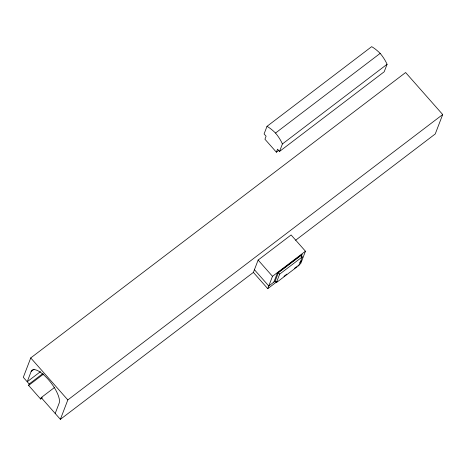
<?xml version="1.0" encoding="UTF-8"?>
<svg xmlns="http://www.w3.org/2000/svg" width="466" height="466" viewBox="0 0 466 466"><rect width="100%" height="100%" fill="white"/><g stroke="black" fill="none" stroke-linecap="round" stroke-linejoin="round"><path stroke-width="0.7" d="M295.625 240.246L435.25 133.952L442.7 114.543L405.624 72.533L30.75 357.923L23.3 377.332L29.177 383.99L28.624 385.434L40.647 399.059L42.383 397.737M34.053 369.258L31.158 371.46L27.209 381.759L40.501 371.641M40.647 399.059L41.2 397.615L54.505 387.485M55.192 413.47L59.147 403.172A21.558 7.386 52.7 0 0 48.196 379.388A21.558 7.386 52.7 0 0 31.158 371.46M41.2 397.615L60.376 419.342L67.826 399.927L442.7 114.543M276.385 152.196L277.538 149.184L279.536 151.45L384.194 71.781L387.071 64.279A18.081 6.192 52.7 0 0 380.174 53.374A26.061 8.93 52.7 0 0 371.67 46.658L267.012 126.333L264.088 133.946L266.092 136.212L264.933 139.223L276.385 152.196L278.697 150.436M279.536 151.45L282.413 143.953L387.071 64.279M60.376 419.342L253.393 272.4L258.135 260.051L291.099 234.951L305.457 251.221L300.716 263.57L297.821 265.771M253.393 272.4L267.746 288.67L272.488 276.315L305.457 251.221M273.88 282.105L277.322 273.146L302.23 254.18L301.246 256.743M275.138 281.149L278.377 272.703L300.984 255.496L302.253 256.935L299.015 265.381L276.408 282.588L275.138 281.149L268.777 285.99L254.419 269.721M276.408 282.588L279.652 274.142L302.253 256.935M267.012 126.333A26.061 8.93 52.7 0 1 275.517 133.043L380.174 53.374M29.177 383.99L42.482 373.86M28.624 385.434L43.664 373.982M299.772 262.393L301.741 260.89M267.746 288.67L277.002 281.621M283.94 276.338L286.835 274.136M294.355 268.416L296.667 266.651M278.377 272.703L279.652 274.142M258.135 260.051L272.488 276.315M30.75 357.923L67.826 399.927M275.517 133.043A18.081 6.192 52.7 0 1 282.413 143.953"/></g></svg>
